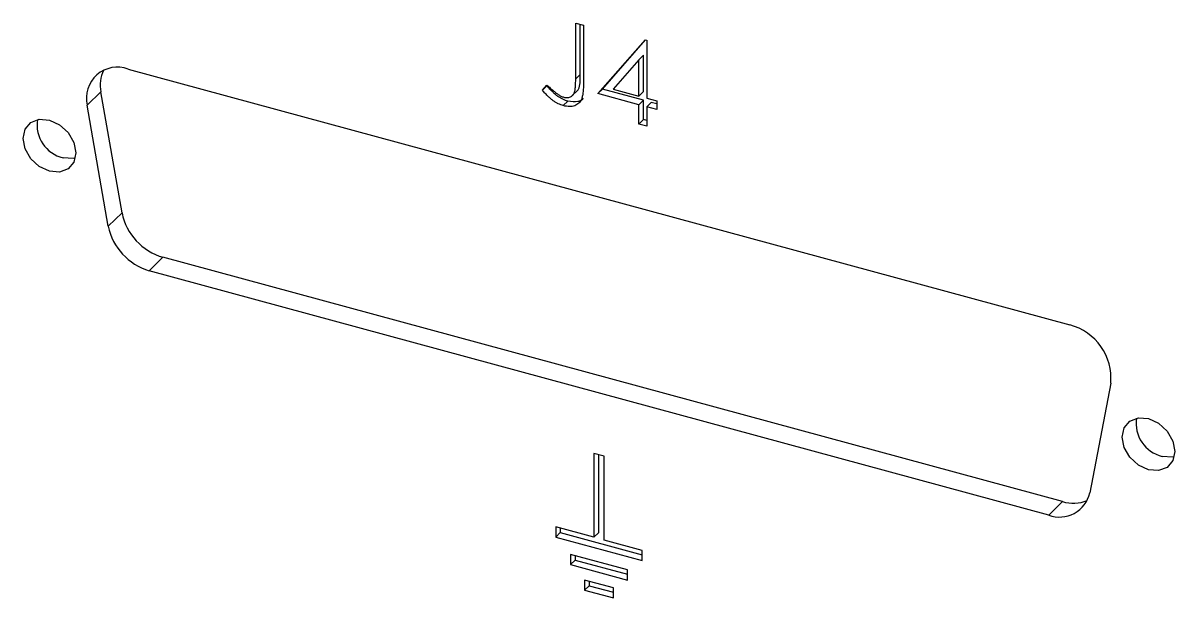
# Model space of a CAD drawing. Header units: millimetres. Extents: x 0 to 836, y 0 to 589.
# Drawn here: x 45.46 to 74.88, y 127.41 to 142.1 of the extents above; entities that cross this region are included whole.
import ezdxf

# ---------------------------------------------------------------- set-up
doc = ezdxf.new("R2010")
doc.units = ezdxf.units.MM

msp = doc.modelspace()

# ---------------------------------------------------------------- linework, layer by layer
at = {"color": 7, "linetype": 'Continuous', "lineweight": 25}
for p, q in [((59.57442, 142.10291), (59.77285, 142.04898)), ((59.57442, 140.6773), (59.57442, 142.10291)), ((59.69109, 140.79118), (59.69109, 142.0712)), ((59.77285, 142.04898), (59.77285, 140.60191)), ((60.14135, 140.30043), (61.34831, 141.67575)), ((60.25803, 140.4143), (61.36182, 141.67207)), ((61.34831, 141.67575), (61.38861, 141.66479)), ((61.38861, 141.66479), (61.38861, 140.18123)), ((61.30686, 141.2797), (61.19018, 141.16582)), ((61.30686, 140.34904), (61.30686, 141.2797)), ((61.19018, 141.16582), (60.53112, 140.41428)), ((61.19018, 140.23516), (61.19018, 141.16582)), ((48.14161, 140.92426), (72.19779, 134.38631)), ((59.69109, 140.79118), (59.57442, 140.6773)), ((58.72402, 140.38342), (58.84095, 140.51648)), ((58.84069, 140.4973), (58.72402, 140.38342)), ((59.47874, 140.23945), (59.62458, 140.38179)), ((60.25803, 140.4143), (60.14135, 140.30043)), ((61.30686, 140.12925), (60.25803, 140.4143)), ((60.53112, 140.41428), (61.19018, 140.23516)), ((47.44651, 140.34245), (47.09648, 140.00082)), ((47.98379, 137.24778), (47.44651, 140.34245)), ((59.37396, 140.10511), (59.25729, 139.99123)), ((61.19018, 140.01538), (60.14135, 140.30043)), ((61.30686, 140.34904), (61.19018, 140.23516)), ((61.30686, 140.12925), (61.19018, 140.01538)), ((61.30686, 139.63473), (61.30686, 140.12925)), ((61.38861, 140.18123), (61.64373, 140.1119)), ((61.64373, 140.1119), (61.64373, 139.89211)), ((47.63377, 136.90614), (47.09648, 140.00082)), ((61.19018, 139.52086), (61.19018, 140.01538)), ((61.50528, 140.07533), (61.38861, 139.96145)), ((61.38861, 139.96145), (61.38861, 139.46693)), ((61.64373, 139.89211), (61.38861, 139.96145)), ((61.64373, 140.0377), (61.50528, 140.07533)), ((61.30686, 139.63473), (61.19018, 139.52086)), ((61.38861, 139.46693), (61.19018, 139.52086)), ((61.38861, 139.61252), (61.30686, 139.63473)), ((47.98379, 137.24778), (47.63377, 136.90614)), ((49.02892, 136.11401), (48.6789, 135.77238)), ((72.01052, 129.8681), (49.02892, 136.11401)), ((71.6605, 129.52647), (48.6789, 135.77238)), ((73.24292, 132.89478), (72.70563, 130.09215)), ((60.30236, 131.02761), (60.03704, 131.09972)), ((60.03704, 131.09972), (60.03704, 128.9568)), ((60.15371, 131.06801), (60.15371, 129.07068)), ((60.30236, 128.88469), (60.30236, 131.02761)), ((72.01052, 129.8681), (71.6605, 129.52647)), ((60.03704, 128.9568), (59.06418, 129.22121)), ((59.06418, 129.22121), (59.06418, 128.96406)), ((59.18085, 129.07793), (59.06418, 128.96406)), ((59.06418, 128.96406), (61.27522, 128.36314)), ((59.18085, 129.1895), (59.18085, 129.07793)), ((59.18085, 129.07793), (61.27522, 128.50873)), ((60.15371, 129.07068), (60.03704, 128.9568)), ((61.27522, 128.62029), (60.30236, 128.88469)), ((61.27522, 128.36314), (61.27522, 128.62029)), ((60.89935, 128.12243), (59.44006, 128.51903)), ((59.44006, 128.51903), (59.44006, 128.26188)), ((59.55673, 128.37576), (59.44006, 128.26188)), ((59.55673, 128.48732), (59.55673, 128.37576)), ((59.55673, 128.37576), (60.89935, 128.01087)), ((59.44006, 128.26188), (60.89935, 127.86528)), ((60.89935, 127.86528), (60.89935, 128.12243)), ((60.53895, 127.66322), (59.80046, 127.86393)), ((59.80046, 127.86393), (59.80046, 127.60678)), ((59.91713, 127.83222), (59.91713, 127.72065)), ((59.91713, 127.72065), (59.80046, 127.60678)), ((59.80046, 127.60678), (60.53895, 127.40607)), ((59.91713, 127.72065), (60.53895, 127.55166)), ((60.53895, 127.40607), (60.53895, 127.66322))]:
    msp.add_line(p, q, dxfattribs=at)
at = {"color": 7, "linetype": 'Continuous', "lineweight": 25, "flags": 128}
for points in [[(46.12956, 138.31457), (45.87149, 138.43446), (45.65271, 138.6356), (45.50653, 138.88737), (45.45519, 139.15144), (45.50653, 139.38761), (45.65271, 139.55992), (45.87149, 139.64214), (46.12956, 139.62175), (46.38763, 139.50186), (46.60641, 139.30072), (46.7526, 139.04895), (46.80393, 138.78488), (46.7526, 138.54872), (46.60641, 138.37641), (46.38763, 138.29419), (46.12956, 138.31457)], [(46.78715, 138.64455), (46.73765, 138.63582), (46.47958, 138.65621)], [(74.20984, 131.99014), (74.46791, 131.87025), (74.68669, 131.66911), (74.83287, 131.41734), (74.88421, 131.15327), (74.83287, 130.9171), (74.68669, 130.74479), (74.46791, 130.66257), (74.20984, 130.68296), (73.95177, 130.80285), (73.73299, 131.00399), (73.5868, 131.25576), (73.53547, 131.51983), (73.5868, 131.75599), (73.73299, 131.9283), (73.95177, 132.01052), (74.20984, 131.99014)], [(74.86743, 131.01293), (74.81793, 131.0042), (74.55986, 131.02459)]]:
    msp.add_lwpolyline(points, dxfattribs=at)
at = {"color": 7, "linetype": 'Continuous', "lineweight": 25}
for centre, radius, start, end in [((47.86329, 140.18612), 0.78887, 69.340183, 193.585117), ((48.33282, 140.52063), 0.90404, 155.632941, 191.366744), ((46.68087, 139.50151), 0.86894, 171.269347, 256.606181), ((49.445, 137.54616), 1.49137, 191.541341, 253.799855), ((49.09498, 137.20453), 1.49137, 191.541341, 253.799855), ((71.83738, 133.02183), 1.41127, 354.834909, 75.203829), ((74.76114, 131.8699), 0.86894, 171.269347, 256.606181), ((71.94084, 130.25684), 0.78232, 249.001488, 347.84735), ((72.28403, 130.76359), 0.93632, 253.015937, 292.532365)]:
    msp.add_arc(centre, radius, start, end, dxfattribs=at)
for points, knots in [([(59.26836, 140.20801), (59.28364, 140.20448), (59.31384, 140.19751), (59.35772, 140.19651), (59.3997, 140.20178), (59.43828, 140.21572), (59.47384, 140.2351), (59.50318, 140.26224), (59.52764, 140.29451), (59.54236, 140.32736), (59.55173, 140.35841), (59.55769, 140.38767), (59.56289, 140.42235), (59.56743, 140.46248), (59.57008, 140.50847), (59.57306, 140.55959), (59.57414, 140.61656), (59.57432, 140.65643), (59.57442, 140.6773)], [0, 0, 0, 0, 0.06232637, 0.12319625, 0.18403622, 0.24696409, 0.3106994, 0.37326764, 0.43658758, 0.50212479, 0.53900472, 0.58325538, 0.63444652, 0.69267605, 0.75857049, 0.83165867, 0.9119171, 1, 1, 1, 1]), ([(59.60843, 140.36945), (59.61226, 140.37208), (59.63781, 140.38964), (59.69642, 140.52204), (59.69346, 140.67156), (59.69109, 140.79118)], [0, 0, 0, 0, 0.0339951, 0.22717117, 1, 1, 1, 1]), ([(59.25729, 139.99123), (59.23584, 139.99772), (59.19267, 140.01078), (59.12843, 140.03909), (59.06438, 140.07323), (59.00016, 140.11517), (58.93452, 140.16632), (58.86656, 140.22838), (58.79541, 140.30149), (58.74855, 140.35527), (58.72402, 140.38342)], [0, 0, 0, 0, 0.1060709, 0.21342168, 0.32168549, 0.43385794, 0.55408128, 0.68758704, 0.83646585, 1, 1, 1, 1]), ([(59.37396, 140.10511), (59.35251, 140.1116), (59.30935, 140.12466), (59.24511, 140.15297), (59.18105, 140.1871), (59.11683, 140.22905), (59.05119, 140.2802), (58.98323, 140.34225), (58.91209, 140.41537), (58.86522, 140.46915), (58.84069, 140.4973)], [0, 0, 0, 0, 0.1060709, 0.21342168, 0.32168549, 0.43385794, 0.55408128, 0.68758704, 0.83646585, 1, 1, 1, 1]), ([(58.84095, 140.51648), (58.86792, 140.49112), (58.91886, 140.44324), (58.99372, 140.3791), (59.06005, 140.32352), (59.10344, 140.2926), (59.12353, 140.27828)], [0, 0, 0, 0, 0.29918429, 0.56489895, 0.79854787, 1, 1, 1, 1]), ([(59.77285, 140.60191), (59.77265, 140.5752), (59.77227, 140.52392), (59.77017, 140.45049), (59.7663, 140.38396), (59.76065, 140.3242), (59.75312, 140.27142), (59.74451, 140.22497), (59.73408, 140.18548), (59.71837, 140.14221), (59.69261, 140.09708), (59.65384, 140.05132), (59.60568, 140.01516), (59.5499, 139.98755), (59.48601, 139.97084), (59.41532, 139.96559), (59.33827, 139.97161), (59.28482, 139.98456), (59.25729, 139.99123)], [0, 0, 0, 0, 0.07736068, 0.14854195, 0.21400774, 0.2729945, 0.3264092, 0.3738804, 0.41601994, 0.45212552, 0.51800171, 0.58236693, 0.64704378, 0.71333042, 0.78091197, 0.85039496, 0.92292297, 1, 1, 1, 1]), ([(59.12353, 140.27828), (59.13571, 140.27034), (59.1596, 140.25477), (59.19613, 140.23471), (59.23246, 140.2193), (59.25654, 140.21173), (59.26836, 140.20801)], [0, 0, 0, 0, 0.26295163, 0.51570669, 0.76210923, 1, 1, 1, 1]), ([(59.76837, 140.17384), (59.75893, 140.16278), (59.72463, 140.12259), (59.59725, 140.06997), (59.46315, 140.09107), (59.37396, 140.10511)], [0, 0, 0, 0, 0.11287279, 0.41000734, 1, 1, 1, 1])]:
    msp.add_open_spline(points, degree=3, knots=knots, dxfattribs=at)

doc.saveas('drawing.dxf')
